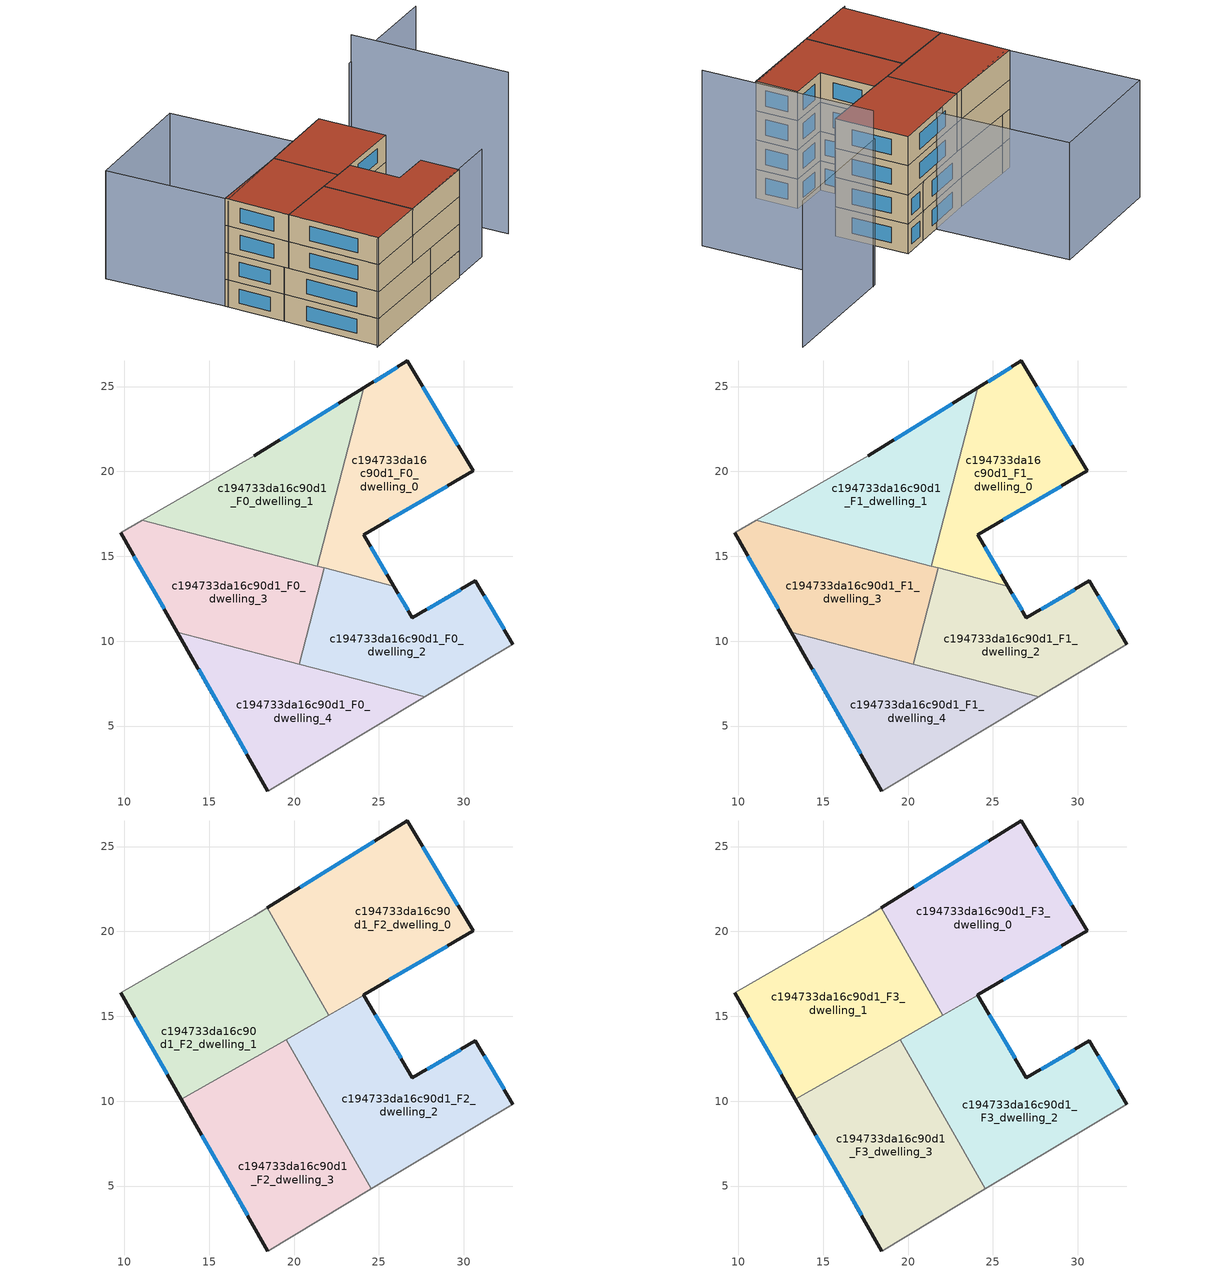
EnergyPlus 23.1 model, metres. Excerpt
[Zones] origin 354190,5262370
c194733da16c90d1_F0_dwelling_0
 floor ground (EU_floor_Construction): 26.66,26.5 30.54,20.03 24.11,16.26 25.88,13.24 21.36,14.42 24.11,24.92 z0
 wall outside (EU_wall_Construction): 25.88,13.24 24.11,16.26 30.54,20.03 26.66,26.5 24.11,24.92 z0:3
 wall to c194733da16c90d1_F0_dwelling_1 (EU_wall_Construction): 24.11,24.92 21.36,14.42 z0:3
 wall to c194733da16c90d1_F0_dwelling_2 (EU_wall_Construction): 21.79,14.31 25.88,13.24 z0:3
 wall to c194733da16c90d1_F0_dwelling_3 (EU_wall_Construction): 21.36,14.42 21.79,14.31 z0:3
 window (EU_Window_Construction): 26.06,26.13 24.71,25.29 / 29.63,21.55 27.57,24.98 / 25.62,17.14 29.03,19.14 / 25.46,13.95 24.52,15.55 z0.7:2.3
c194733da16c90d1_F0_dwelling_1
 floor ground (EU_floor_Construction): 24.11,24.92 21.36,14.42 11.06,17.12 17.67,20.92 z0
 wall outside (EU_wall_Construction): 24.11,24.92 17.67,20.92 z0:3
 wall adiabatic (EU_wall_Construction): 17.67,20.92 11.06,17.12 z0:3
 wall to c194733da16c90d1_F0_dwelling_3 (EU_wall_Construction): 11.06,17.12 21.36,14.42 z0:3
 window (EU_Window_Construction): 22.6,23.98 19.18,21.86 z0.7:2.3
c194733da16c90d1_F0_dwelling_2
 floor ground (EU_floor_Construction): 30.67,13.55 32.88,9.83 27.7,6.72 20.3,8.65 21.79,14.31 25.88,13.24 26.97,11.38 z0
 wall outside (EU_wall_Construction): 32.88,9.83 30.67,13.55 26.97,11.38 25.88,13.24 z0:3
 wall to c194733da16c90d1_F0_dwelling_3 (EU_wall_Construction): 21.79,14.31 20.3,8.65 z0:3
 wall adiabatic (EU_wall_Construction): 27.7,6.72 32.88,9.83 z0:3
 wall to c194733da16c90d1_F0_dwelling_4 (EU_wall_Construction): 20.3,8.65 27.7,6.72 z0:3
 window (EU_Window_Construction): 26.71,11.82 26.14,12.81 / 29.8,13.04 27.84,11.89 / 32.36,10.7 31.19,12.68 z0.7:2.3
c194733da16c90d1_F0_dwelling_3
 floor ground (EU_floor_Construction): 21.79,14.31 20.3,8.65 13.12,10.53 9.78,16.38 11.06,17.12 z0
 wall outside (EU_wall_Construction): 9.78,16.38 13.12,10.53 z0:3
 wall adiabatic (EU_wall_Construction): 11.06,17.12 9.78,16.38 z0:3
 wall to c194733da16c90d1_F0_dwelling_4 (EU_wall_Construction): 13.12,10.53 20.3,8.65 z0:3
 window (EU_Window_Construction): 10.57,15.01 12.34,11.9 z0.7:2.3
c194733da16c90d1_F0_dwelling_4
 floor ground (EU_floor_Construction): 27.7,6.72 18.46,1.18 13.12,10.53 z0
 wall outside (EU_wall_Construction): 13.12,10.53 18.46,1.18 z0:3
 wall adiabatic (EU_wall_Construction): 18.46,1.18 27.7,6.72 z0:3
 window (EU_Window_Construction): 14.37,8.33 17.2,3.37 z0.7:2.3
c194733da16c90d1_F1_dwelling_0
 floor to c194733da16c90d1_F0_dwelling_0 (EU_floor_Construction): 26.66,26.5 30.54,20.03 24.11,16.26 25.88,13.24 21.36,14.42 24.11,24.92 z3
 wall outside (EU_wall_Construction): 25.88,13.24 24.11,16.26 30.54,20.03 26.66,26.5 24.11,24.92 z3:6
 wall to c194733da16c90d1_F1_dwelling_1 (EU_wall_Construction): 24.11,24.92 21.36,14.42 z3:6
 wall to c194733da16c90d1_F1_dwelling_2 (EU_wall_Construction): 21.79,14.31 25.88,13.24 z3:6
 wall to c194733da16c90d1_F1_dwelling_3 (EU_wall_Construction): 21.36,14.42 21.79,14.31 z3:6
 window (EU_Window_Construction): 26.06,26.13 24.71,25.29 / 29.63,21.55 27.57,24.98 / 25.62,17.14 29.03,19.14 / 25.46,13.95 24.52,15.55 z3.7:5.3
c194733da16c90d1_F1_dwelling_1
 floor to c194733da16c90d1_F0_dwelling_1 (EU_floor_Construction): 24.11,24.92 21.36,14.42 11.06,17.12 17.67,20.92 z3
 wall outside (EU_wall_Construction): 24.11,24.92 17.67,20.92 z3:6
 wall adiabatic (EU_wall_Construction): 17.67,20.92 11.06,17.12 z3:6
 wall to c194733da16c90d1_F1_dwelling_3 (EU_wall_Construction): 11.06,17.12 21.36,14.42 z3:6
 window (EU_Window_Construction): 22.6,23.98 19.18,21.86 z3.7:5.3
c194733da16c90d1_F1_dwelling_2
 floor to c194733da16c90d1_F0_dwelling_2 (EU_floor_Construction): 30.67,13.55 32.88,9.83 27.7,6.72 20.3,8.65 21.79,14.31 25.88,13.24 26.97,11.38 z3
 wall outside (EU_wall_Construction): 32.88,9.83 30.67,13.55 26.97,11.38 25.88,13.24 z3:6
 wall to c194733da16c90d1_F1_dwelling_3 (EU_wall_Construction): 21.79,14.31 20.3,8.65 z3:6
 wall adiabatic (EU_wall_Construction): 27.7,6.72 32.88,9.83 z3:6
 wall to c194733da16c90d1_F1_dwelling_4 (EU_wall_Construction): 20.3,8.65 27.7,6.72 z3:6
 window (EU_Window_Construction): 26.71,11.82 26.14,12.81 / 29.8,13.04 27.84,11.89 / 32.36,10.7 31.19,12.68 z3.7:5.3
c194733da16c90d1_F1_dwelling_3
 floor to c194733da16c90d1_F0_dwelling_3 (EU_floor_Construction): 21.79,14.31 20.3,8.65 13.12,10.53 9.78,16.38 11.06,17.12 z3
 wall outside (EU_wall_Construction): 9.78,16.38 13.12,10.53 z3:6
 wall adiabatic (EU_wall_Construction): 11.06,17.12 9.78,16.38 z3:6
 wall to c194733da16c90d1_F1_dwelling_4 (EU_wall_Construction): 13.12,10.53 20.3,8.65 z3:6
 window (EU_Window_Construction): 10.57,15.01 12.34,11.9 z3.7:5.3
c194733da16c90d1_F1_dwelling_4
 floor to c194733da16c90d1_F0_dwelling_4 (EU_floor_Construction): 27.7,6.72 18.46,1.18 13.12,10.53 z3
 wall outside (EU_wall_Construction): 13.12,10.53 18.46,1.18 z3:6
 wall adiabatic (EU_wall_Construction): 18.46,1.18 27.7,6.72 z3:6
 window (EU_Window_Construction): 14.37,8.33 17.2,3.37 z3.7:5.3
c194733da16c90d1_F2_dwelling_0
 floor to c194733da16c90d1_F1_dwelling_0 (EU_floor_Construction): 26.66,26.5 30.54,20.03 24.11,16.26 24.12,16.24 22.05,15.06 21.69,15.68 24.11,24.92 z6
 floor to c194733da16c90d1_F1_dwelling_1 (EU_floor_Construction): 24.11,24.92 21.69,15.68 18.43,21.4 z6
 wall outside (EU_wall_Construction): 24.12,16.24 24.11,16.26 30.54,20.03 26.66,26.5 18.43,21.4 z6:9
 wall to c194733da16c90d1_F2_dwelling_1 (EU_wall_Construction): 18.43,21.4 22.05,15.06 z6:9
 wall to c194733da16c90d1_F2_dwelling_2 (EU_wall_Construction): 22.05,15.06 24.12,16.24 z6:9
 window (EU_Window_Construction): 25.62,17.14 29.03,19.14 / 24.73,25.3 20.36,22.6 / 29.63,21.55 27.57,24.98 z6.7:8.3
c194733da16c90d1_F2_dwelling_1
 floor to c194733da16c90d1_F1_dwelling_1 (EU_floor_Construction): 18.43,21.4 21.69,15.68 21.44,14.71 21.07,14.5 11.06,17.12 17.67,20.92 z6
 floor to c194733da16c90d1_F1_dwelling_3 (EU_floor_Construction): 21.07,14.5 13.8,10.35 13.12,10.53 9.78,16.38 11.06,17.12 z6
 floor to c194733da16c90d1_F1_dwelling_0 (EU_floor_Construction): 21.69,15.68 22.05,15.06 21.44,14.71 z6
 floor to c194733da16c90d1_F1_dwelling_4 (EU_floor_Construction): 13.8,10.35 13.37,10.1 13.12,10.53 z6
 wall outside (EU_wall_Construction): 9.78,16.38 13.37,10.1 z6:9
 wall adiabatic (EU_wall_Construction): 18.43,21.4 17.67,20.92 9.78,16.38 z6:9
 wall to c194733da16c90d1_F2_dwelling_3 (EU_wall_Construction): 13.37,10.1 19.53,13.62 z6:9
 wall to c194733da16c90d1_F2_dwelling_2 (EU_wall_Construction): 19.53,13.63 22.05,15.06 z6:9
 window (EU_Window_Construction): 10.63,14.91 12.52,11.58 z6.7:8.3
c194733da16c90d1_F2_dwelling_2
 floor to c194733da16c90d1_F1_dwelling_2 (EU_floor_Construction): 30.67,13.55 32.88,9.83 27.7,6.72 22.74,8.01 20.96,11.14 21.79,14.31 25.88,13.24 26.97,11.38 z6
 floor to c194733da16c90d1_F1_dwelling_0 (EU_floor_Construction): 24.12,16.24 25.88,13.24 21.36,14.42 21.44,14.71 z6
 floor to c194733da16c90d1_F1_dwelling_4 (EU_floor_Construction): 27.7,6.72 24.56,4.83 22.74,8.01 z6
 floor to c194733da16c90d1_F1_dwelling_3 (EU_floor_Construction): 21.79,14.31 20.96,11.14 19.53,13.62 21.07,14.5 z6
 floor to c194733da16c90d1_F1_dwelling_1 (EU_floor_Construction): 21.44,14.71 21.36,14.42 21.07,14.5 z6
 wall outside (EU_wall_Construction): 32.88,9.83 30.67,13.55 26.97,11.38 24.12,16.24 z6:9
 wall adiabatic (EU_wall_Construction): 24.56,4.83 32.88,9.83 z6:9
 wall to c194733da16c90d1_F2_dwelling_3 (EU_wall_Construction): 19.53,13.62 24.56,4.83 z6:9
 window (EU_Window_Construction): 26.3,12.53 24.79,15.1 / 29.8,13.04 27.84,11.89 / 32.36,10.7 31.19,12.68 z6.7:8.3
c194733da16c90d1_F2_dwelling_3
 floor to c194733da16c90d1_F1_dwelling_3 (EU_floor_Construction): 19.53,13.62 20.96,11.14 20.3,8.65 13.8,10.35 z6
 floor to c194733da16c90d1_F1_dwelling_4 (EU_floor_Construction): 22.74,8.01 24.56,4.83 18.46,1.18 13.37,10.1 13.8,10.35 z6
 floor to c194733da16c90d1_F1_dwelling_2 (EU_floor_Construction): 20.96,11.14 22.74,8.01 20.31,8.65 z6
 wall outside (EU_wall_Construction): 13.37,10.1 18.46,1.18 z6:9
 wall adiabatic (EU_wall_Construction): 18.46,1.18 24.56,4.83 z6:9
 window (EU_Window_Construction): 14.56,8.01 17.26,3.27 z6.7:8.3
c194733da16c90d1_F3_dwelling_0
 floor to c194733da16c90d1_F2_dwelling_0 (EU_floor_Construction): 26.66,26.5 30.54,20.03 24.11,16.26 24.12,16.24 22.05,15.06 18.43,21.4 z9
 wall outside (EU_wall_Construction): 24.12,16.24 24.11,16.26 30.54,20.03 26.66,26.5 18.43,21.4 z9:12
 wall to c194733da16c90d1_F3_dwelling_1 (EU_wall_Construction): 18.43,21.4 22.05,15.06 z9:12
 wall to c194733da16c90d1_F3_dwelling_2 (EU_wall_Construction): 22.05,15.06 24.12,16.24 z9:12
 window (EU_Window_Construction): 25.62,17.14 29.03,19.14 / 24.73,25.3 20.36,22.6 / 29.63,21.55 27.57,24.98 z9.7:11.3
 roof outside (EU_roof_Construction): 30.54,20.03 26.66,26.5 18.43,21.4 22.05,15.06 24.12,16.24 24.11,16.26 z12
c194733da16c90d1_F3_dwelling_1
 floor to c194733da16c90d1_F2_dwelling_1 (EU_floor_Construction): 18.43,21.4 22.05,15.06 13.37,10.1 9.78,16.38 17.67,20.92 z9
 wall outside (EU_wall_Construction): 9.78,16.38 13.37,10.1 z9:12
 wall adiabatic (EU_wall_Construction): 18.43,21.4 17.67,20.92 9.78,16.38 z9:12
 wall to c194733da16c90d1_F3_dwelling_3 (EU_wall_Construction): 13.37,10.1 19.53,13.62 z9:12
 wall to c194733da16c90d1_F3_dwelling_2 (EU_wall_Construction): 19.53,13.63 22.05,15.06 z9:12
 window (EU_Window_Construction): 10.63,14.91 12.52,11.58 z9.7:11.3
 roof outside (EU_roof_Construction): 22.05,15.06 18.43,21.4 17.67,20.92 9.78,16.38 13.37,10.1 z12
c194733da16c90d1_F3_dwelling_2
 floor to c194733da16c90d1_F2_dwelling_2 (EU_floor_Construction): 30.67,13.55 32.88,9.83 24.56,4.83 19.53,13.62 24.12,16.24 26.97,11.38 z9
 wall outside (EU_wall_Construction): 32.88,9.83 30.67,13.55 26.97,11.38 24.12,16.24 z9:12
 wall adiabatic (EU_wall_Construction): 24.56,4.83 32.88,9.83 z9:12
 wall to c194733da16c90d1_F3_dwelling_3 (EU_wall_Construction): 19.53,13.62 24.56,4.83 z9:12
 window (EU_Window_Construction): 26.3,12.53 24.79,15.1 / 29.8,13.04 27.84,11.89 / 32.36,10.7 31.19,12.68 z9.7:11.3
 roof outside (EU_roof_Construction): 32.88,9.83 30.67,13.55 26.97,11.38 24.12,16.24 19.53,13.62 24.56,4.83 z12
c194733da16c90d1_F3_dwelling_3
 floor to c194733da16c90d1_F2_dwelling_3 (EU_floor_Construction): 19.53,13.62 24.56,4.83 18.46,1.18 13.37,10.1 z9
 wall outside (EU_wall_Construction): 13.37,10.1 18.46,1.18 z9:12
 wall adiabatic (EU_wall_Construction): 18.46,1.18 24.56,4.83 z9:12
 window (EU_Window_Construction): 14.56,8.01 17.26,3.27 z9.7:11.3
 roof outside (EU_roof_Construction): 24.56,4.83 19.53,13.62 13.37,10.1 18.46,1.18 z12
shading: 18.14,0.99 37.15,12.54 / 9.99,16.06 2.69,27.59 / 2.69,27.59 14.63,35.14 / 14.63,35.14 21.92,23.62 / 21.92,23.62 9.99,16.06 z0:12; 41.97,15.48 32.8,30.51 z0:18; 44.54,37.65 32.49,30.31 z0:15
[Building]
EU S2 Campaign: North Axis=0; Terrain=City; Solar Distribution=FullExterior
[Site:Location]
Budapest.Ferenc.Liszt.Intl.AP: Latitude=47.437; Longitude=19.256; Time Zone=1; Elevation=185
[SizingPeriod:WeatherFileDays]
AnnualSizingPeriod: Begin Month=1; Begin Day of Month=1; End Month=12; End Day of Month=31; Day of Week for Start Day=Monday; Use Weather File Daylight Saving Period=No; Use Weather File Rain and Snow Indicators=No
[MATERIAL]
EU_InternalMass_Material: Roughness=MediumRough; Thickness=0.1; Conductivity=1; Density=1800; Specific Heat=900; Thermal Absorptance=0.9; Solar Absorptance=0.7; Visible Absorptance=0.7
[MATERIAL:NOMASS] Roughness=MediumRough; Thermal Absorptance=0.9; Solar Absorptance=0.7; Visible Absorptance=0.7
Name | Thermal Resistance
EU_wall_NoMass | 0.832559
EU_roof_NoMass | 1.39638
EU_floor_NoMass | 0.872794
[WINDOWMATERIAL:SIMPLEGLAZINGSYSTEM]
EU_Window_SimpleGlazing: UFactor=2.79869; Solar Heat Gain Coefficient=0.75; Visible Transmittance=0.75
[CONSTRUCTION]
EU_wall_Construction: EU_wall_NoMass
EU_roof_Construction: EU_roof_NoMass
EU_floor_Construction: EU_floor_NoMass
EU_Window_Construction: EU_Window_SimpleGlazing
EU_InternalMass_Construction: EU_InternalMass_Material
[ZONE] Type=1; Multiplier=1; Ceiling Height=autocalculate; Floor Area=autocalculate; Part of Total Floor Area=Yes
Name | Volume
c194733da16c90d1_F0_dwelling_0; c194733da16c90d1_F1_dwelling_0 | 170.5
c194733da16c90d1_F2_dwelling_0; c194733da16c90d1_F3_dwelling_0; c194733da16c90d1_F2_dwelling_1; c194733da16c90d1_F3_dwelling_1 | 217.438
c194733da16c90d1_F0_dwelling_1; c194733da16c90d1_F1_dwelling_1 | 170.498
c194733da16c90d1_F0_dwelling_2; c194733da16c90d1_F1_dwelling_2 | 177.414
c194733da16c90d1_F2_dwelling_2; c194733da16c90d1_F3_dwelling_2 | 217.447
c194733da16c90d1_F0_dwelling_3; c194733da16c90d1_F1_dwelling_3 | 177.395
c194733da16c90d1_F2_dwelling_3; c194733da16c90d1_F3_dwelling_3 | 217.452
c194733da16c90d1_F0_dwelling_4; c194733da16c90d1_F1_dwelling_4 | 173.964
[INTERNALMASS] Construction=EU_InternalMass_Construction
Name | Zone or ZoneList | Surface Area
c194733da16c90d1_F0_dwelling_0_EU_InternalMass | c194733da16c90d1_F0_dwelling_0 | 56.8342
c194733da16c90d1_F0_dwelling_1_EU_InternalMass | c194733da16c90d1_F0_dwelling_1 | 56.8337
c194733da16c90d1_F0_dwelling_2_EU_InternalMass | c194733da16c90d1_F0_dwelling_2 | 59.1364
c194733da16c90d1_F0_dwelling_3_EU_InternalMass | c194733da16c90d1_F0_dwelling_3 | 59.1308
c194733da16c90d1_F0_dwelling_4_EU_InternalMass | c194733da16c90d1_F0_dwelling_4 | 57.988
c194733da16c90d1_F1_dwelling_0_EU_InternalMass | c194733da16c90d1_F1_dwelling_0 | 56.8342
c194733da16c90d1_F1_dwelling_1_EU_InternalMass | c194733da16c90d1_F1_dwelling_1 | 56.8337
c194733da16c90d1_F1_dwelling_2_EU_InternalMass | c194733da16c90d1_F1_dwelling_2 | 59.1364
c194733da16c90d1_F1_dwelling_3_EU_InternalMass | c194733da16c90d1_F1_dwelling_3 | 59.1308
c194733da16c90d1_F1_dwelling_4_EU_InternalMass | c194733da16c90d1_F1_dwelling_4 | 57.988
c194733da16c90d1_F2_dwelling_0_EU_InternalMass | c194733da16c90d1_F2_dwelling_0 | 72.48
c194733da16c90d1_F2_dwelling_1_EU_InternalMass | c194733da16c90d1_F2_dwelling_1 | 72.4796
c194733da16c90d1_F2_dwelling_2_EU_InternalMass | c194733da16c90d1_F2_dwelling_2 | 72.4826
c194733da16c90d1_F2_dwelling_3_EU_InternalMass | c194733da16c90d1_F2_dwelling_3 | 72.4837
c194733da16c90d1_F3_dwelling_0_EU_InternalMass | c194733da16c90d1_F3_dwelling_0 | 72.48
c194733da16c90d1_F3_dwelling_1_EU_InternalMass | c194733da16c90d1_F3_dwelling_1 | 72.4796
c194733da16c90d1_F3_dwelling_2_EU_InternalMass | c194733da16c90d1_F3_dwelling_2 | 72.4826
c194733da16c90d1_F3_dwelling_3_EU_InternalMass | c194733da16c90d1_F3_dwelling_3 | 72.4837
[OTHEREQUIPMENT] Fuel Type=Electricity; Design Level Calculation Method=Watts/Area; Power per Zone Floor Area=1; Fraction Latent=0; Fraction Radiant=0; Fraction Lost=0; Carbon Dioxide Generation Rate=0; EndUse Subcategory=EU_Step8_InternalGains
Name | Zone or ZoneList or Space or SpaceList | Schedule
EU_Step8_InternalGain_c194733da16c90d1_F0_dwelling_0_f000 | c194733da16c90d1_F0_dwelling_0 | EU_Step8_GainSchedule_c194733da16c90d1_F0_dwelling_0_f000
EU_Step8_InternalGain_c194733da16c90d1_F0_dwelling_1_f000 | c194733da16c90d1_F0_dwelling_1 | EU_Step8_GainSchedule_c194733da16c90d1_F0_dwelling_1_f000
EU_Step8_InternalGain_c194733da16c90d1_F0_dwelling_2_f000 | c194733da16c90d1_F0_dwelling_2 | EU_Step8_GainSchedule_c194733da16c90d1_F0_dwelling_2_f000
EU_Step8_InternalGain_c194733da16c90d1_F0_dwelling_3_f000 | c194733da16c90d1_F0_dwelling_3 | EU_Step8_GainSchedule_c194733da16c90d1_F0_dwelling_3_f000
EU_Step8_InternalGain_c194733da16c90d1_F0_dwelling_4_f000 | c194733da16c90d1_F0_dwelling_4 | EU_Step8_GainSchedule_c194733da16c90d1_F0_dwelling_4_f000
EU_Step8_InternalGain_c194733da16c90d1_F1_dwelling_0_f000 | c194733da16c90d1_F1_dwelling_0 | EU_Step8_GainSchedule_c194733da16c90d1_F1_dwelling_0_f000
EU_Step8_InternalGain_c194733da16c90d1_F1_dwelling_1_f000 | c194733da16c90d1_F1_dwelling_1 | EU_Step8_GainSchedule_c194733da16c90d1_F1_dwelling_1_f000
EU_Step8_InternalGain_c194733da16c90d1_F1_dwelling_2_f000 | c194733da16c90d1_F1_dwelling_2 | EU_Step8_GainSchedule_c194733da16c90d1_F1_dwelling_2_f000
EU_Step8_InternalGain_c194733da16c90d1_F1_dwelling_3_f000 | c194733da16c90d1_F1_dwelling_3 | EU_Step8_GainSchedule_c194733da16c90d1_F1_dwelling_3_f000
EU_Step8_InternalGain_c194733da16c90d1_F1_dwelling_4_f000 | c194733da16c90d1_F1_dwelling_4 | EU_Step8_GainSchedule_c194733da16c90d1_F1_dwelling_4_f000
EU_Step8_InternalGain_c194733da16c90d1_F2_dwelling_0_f000 | c194733da16c90d1_F2_dwelling_0 | EU_Step8_GainSchedule_c194733da16c90d1_F2_dwelling_0_f000
EU_Step8_InternalGain_c194733da16c90d1_F2_dwelling_1_f000 | c194733da16c90d1_F2_dwelling_1 | EU_Step8_GainSchedule_c194733da16c90d1_F2_dwelling_1_f000
EU_Step8_InternalGain_c194733da16c90d1_F2_dwelling_2_f000 | c194733da16c90d1_F2_dwelling_2 | EU_Step8_GainSchedule_c194733da16c90d1_F2_dwelling_2_f000
EU_Step8_InternalGain_c194733da16c90d1_F2_dwelling_3_f000 | c194733da16c90d1_F2_dwelling_3 | EU_Step8_GainSchedule_c194733da16c90d1_F2_dwelling_3_f000
EU_Step8_InternalGain_c194733da16c90d1_F3_dwelling_0_f000 | c194733da16c90d1_F3_dwelling_0 | EU_Step8_GainSchedule_c194733da16c90d1_F3_dwelling_0_f000
EU_Step8_InternalGain_c194733da16c90d1_F3_dwelling_1_f000 | c194733da16c90d1_F3_dwelling_1 | EU_Step8_GainSchedule_c194733da16c90d1_F3_dwelling_1_f000
EU_Step8_InternalGain_c194733da16c90d1_F3_dwelling_2_f000 | c194733da16c90d1_F3_dwelling_2 | EU_Step8_GainSchedule_c194733da16c90d1_F3_dwelling_2_f000
EU_Step8_InternalGain_c194733da16c90d1_F3_dwelling_3_f000 | c194733da16c90d1_F3_dwelling_3 | EU_Step8_GainSchedule_c194733da16c90d1_F3_dwelling_3_f000
[ZONEVENTILATION:DESIGNFLOWRATE] Schedule=EU_AlwaysOn; Design Flow Rate Calculation Method=AirChanges/Hour; Air Changes per Hour=0.475469; Ventilation Type=Natural; Fan Pressure Rise=0; Fan Total Efficiency=1; Constant Term Coefficient=1; Temperature Term Coefficient=0; Velocity Term Coefficient=0; Velocity Squared Term Coefficient=0; Minimum Indoor Temperature=-100; Maximum Indoor Temperature=100; Delta Temperature=-100; Minimum Outdoor Temperature=-100; Maximum Outdoor Temperature=100; Maximum Wind Speed=40
Name | Zone or ZoneList or Space or SpaceList
EU_ConstantAir_c194733da16c90d1_F0_dwelling_0 | c194733da16c90d1_F0_dwelling_0
EU_ConstantAir_c194733da16c90d1_F0_dwelling_1 | c194733da16c90d1_F0_dwelling_1
EU_ConstantAir_c194733da16c90d1_F0_dwelling_2 | c194733da16c90d1_F0_dwelling_2
EU_ConstantAir_c194733da16c90d1_F0_dwelling_3 | c194733da16c90d1_F0_dwelling_3
EU_ConstantAir_c194733da16c90d1_F0_dwelling_4 | c194733da16c90d1_F0_dwelling_4
EU_ConstantAir_c194733da16c90d1_F1_dwelling_0 | c194733da16c90d1_F1_dwelling_0
EU_ConstantAir_c194733da16c90d1_F1_dwelling_1 | c194733da16c90d1_F1_dwelling_1
EU_ConstantAir_c194733da16c90d1_F1_dwelling_2 | c194733da16c90d1_F1_dwelling_2
EU_ConstantAir_c194733da16c90d1_F1_dwelling_3 | c194733da16c90d1_F1_dwelling_3
EU_ConstantAir_c194733da16c90d1_F1_dwelling_4 | c194733da16c90d1_F1_dwelling_4
EU_ConstantAir_c194733da16c90d1_F2_dwelling_0 | c194733da16c90d1_F2_dwelling_0
EU_ConstantAir_c194733da16c90d1_F2_dwelling_1 | c194733da16c90d1_F2_dwelling_1
EU_ConstantAir_c194733da16c90d1_F2_dwelling_2 | c194733da16c90d1_F2_dwelling_2
EU_ConstantAir_c194733da16c90d1_F2_dwelling_3 | c194733da16c90d1_F2_dwelling_3
EU_ConstantAir_c194733da16c90d1_F3_dwelling_0 | c194733da16c90d1_F3_dwelling_0
EU_ConstantAir_c194733da16c90d1_F3_dwelling_1 | c194733da16c90d1_F3_dwelling_1
EU_ConstantAir_c194733da16c90d1_F3_dwelling_2 | c194733da16c90d1_F3_dwelling_2
EU_ConstantAir_c194733da16c90d1_F3_dwelling_3 | c194733da16c90d1_F3_dwelling_3
[HVACTEMPLATE:THERMOSTAT] Constant Heating Setpoint=20; Constant Cooling Setpoint=50
EU_HeatOnly_c194733da16c90d1_F0_dwelling_0; EU_HeatOnly_c194733da16c90d1_F0_dwelling_1; EU_HeatOnly_c194733da16c90d1_F0_dwelling_2; EU_HeatOnly_c194733da16c90d1_F0_dwelling_3; EU_HeatOnly_c194733da16c90d1_F0_dwelling_4; EU_HeatOnly_c194733da16c90d1_F1_dwelling_0; EU_HeatOnly_c194733da16c90d1_F1_dwelling_1; EU_HeatOnly_c194733da16c90d1_F1_dwelling_2; EU_HeatOnly_c194733da16c90d1_F1_dwelling_3; EU_HeatOnly_c194733da16c90d1_F1_dwelling_4; EU_HeatOnly_c194733da16c90d1_F2_dwelling_0; EU_HeatOnly_c194733da16c90d1_F2_dwelling_1; EU_HeatOnly_c194733da16c90d1_F2_dwelling_2; EU_HeatOnly_c194733da16c90d1_F2_dwelling_3; EU_HeatOnly_c194733da16c90d1_F3_dwelling_0; EU_HeatOnly_c194733da16c90d1_F3_dwelling_1; EU_HeatOnly_c194733da16c90d1_F3_dwelling_2; EU_HeatOnly_c194733da16c90d1_F3_dwelling_3
[HVACTEMPLATE:ZONE:IDEALLOADSAIRSYSTEM] System Availability Schedule=EU_AlwaysOn; Maximum Heating Supply Air Temperature=50; Minimum Cooling Supply Air Temperature=13; Maximum Heating Supply Air Humidity Ratio=0.0156; Minimum Cooling Supply Air Humidity Ratio=0.0077; Heating Limit=NoLimit; Cooling Limit=NoLimit; Heating Availability Schedule=EU_AlwaysOn; Cooling Availability Schedule=EU_CoolingOff; Dehumidification Control Type=ConstantSensibleHeatRatio; Cooling Sensible Heat Ratio=0.7; Dehumidification Setpoint=60; Humidification Control Type=None; Humidification Setpoint=30; Outdoor Air Method=None; Outdoor Air Flow Rate per Person=0.00944; Outdoor Air Flow Rate per Zone Floor Area=0; Outdoor Air Flow Rate per Zone=0; Demand Controlled Ventilation Type=None; Outdoor Air Economizer Type=NoEconomizer; Heat Recovery Type=None; Sensible Heat Recovery Effectiveness=0.7; Latent Heat Recovery Effectiveness=0.65
Name | Template Thermostat
c194733da16c90d1_F0_dwelling_0 | EU_HeatOnly_c194733da16c90d1_F0_dwelling_0
c194733da16c90d1_F0_dwelling_1 | EU_HeatOnly_c194733da16c90d1_F0_dwelling_1
c194733da16c90d1_F0_dwelling_2 | EU_HeatOnly_c194733da16c90d1_F0_dwelling_2
c194733da16c90d1_F0_dwelling_3 | EU_HeatOnly_c194733da16c90d1_F0_dwelling_3
c194733da16c90d1_F0_dwelling_4 | EU_HeatOnly_c194733da16c90d1_F0_dwelling_4
c194733da16c90d1_F1_dwelling_0 | EU_HeatOnly_c194733da16c90d1_F1_dwelling_0
c194733da16c90d1_F1_dwelling_1 | EU_HeatOnly_c194733da16c90d1_F1_dwelling_1
c194733da16c90d1_F1_dwelling_2 | EU_HeatOnly_c194733da16c90d1_F1_dwelling_2
c194733da16c90d1_F1_dwelling_3 | EU_HeatOnly_c194733da16c90d1_F1_dwelling_3
c194733da16c90d1_F1_dwelling_4 | EU_HeatOnly_c194733da16c90d1_F1_dwelling_4
c194733da16c90d1_F2_dwelling_0 | EU_HeatOnly_c194733da16c90d1_F2_dwelling_0
c194733da16c90d1_F2_dwelling_1 | EU_HeatOnly_c194733da16c90d1_F2_dwelling_1
c194733da16c90d1_F2_dwelling_2 | EU_HeatOnly_c194733da16c90d1_F2_dwelling_2
c194733da16c90d1_F2_dwelling_3 | EU_HeatOnly_c194733da16c90d1_F2_dwelling_3
c194733da16c90d1_F3_dwelling_0 | EU_HeatOnly_c194733da16c90d1_F3_dwelling_0
c194733da16c90d1_F3_dwelling_1 | EU_HeatOnly_c194733da16c90d1_F3_dwelling_1
c194733da16c90d1_F3_dwelling_2 | EU_HeatOnly_c194733da16c90d1_F3_dwelling_2
c194733da16c90d1_F3_dwelling_3 | EU_HeatOnly_c194733da16c90d1_F3_dwelling_3
[SIZING:ZONE] Zone Cooling Design Supply Air Temperature Input Method=SupplyAirTemperature; Zone Cooling Design Supply Air Temperature=13; Zone Heating Design Supply Air Temperature Input Method=SupplyAirTemperature; Zone Heating Design Supply Air Temperature=50; Zone Cooling Design Supply Air Humidity Ratio=0.008; Zone Heating Design Supply Air Humidity Ratio=0.008; Cooling Design Air Flow Method=DesignDay; Cooling Design Air Flow Rate=0; Cooling Minimum Air Flow per Zone Floor Area=0.000762; Cooling Minimum Air Flow=0; Cooling Minimum Air Flow Fraction=0.2; Heating Design Air Flow Method=DesignDay; Heating Design Air Flow Rate=0; Heating Maximum Air Flow per Zone Floor Area=0.002032; Heating Maximum Air Flow=0.141576; Heating Maximum Air Flow Fraction=0.3; Account for Dedicated Outdoor Air System=No; Dedicated Outdoor Air System Control Strategy=NeutralSupplyAir; Dedicated Outdoor Air Low Setpoint Temperature for Design=autosize; Dedicated Outdoor Air High Setpoint Temperature for Design=autosize; Zone Load Sizing Method=Sensible Load Only No Latent Load; Zone Latent Cooling Design Supply Air Humidity Ratio Input Method=HumidityRatioDifference; Zone Cooling Design Supply Air Humidity Ratio Difference=0.005; Zone Latent Heating Design Supply Air Humidity Ratio Input Method=HumidityRatioDifference; Zone Humidification Design Supply Air Humidity Ratio Difference=0.005
c194733da16c90d1_F0_dwelling_0; c194733da16c90d1_F0_dwelling_1; c194733da16c90d1_F0_dwelling_2; c194733da16c90d1_F0_dwelling_3; c194733da16c90d1_F0_dwelling_4; c194733da16c90d1_F1_dwelling_0; c194733da16c90d1_F1_dwelling_1; c194733da16c90d1_F1_dwelling_2; c194733da16c90d1_F1_dwelling_3; c194733da16c90d1_F1_dwelling_4; c194733da16c90d1_F2_dwelling_0; c194733da16c90d1_F2_dwelling_1; c194733da16c90d1_F2_dwelling_2; c194733da16c90d1_F2_dwelling_3; c194733da16c90d1_F3_dwelling_0; c194733da16c90d1_F3_dwelling_1; c194733da16c90d1_F3_dwelling_2; c194733da16c90d1_F3_dwelling_3
[SCHEDULE:CONSTANT]
Name | Hourly Value
EU_AlwaysOn | 1
EU_CoolingOff | 0
[SCHEDULE:FILE] Column Number=1; Rows to Skip at Top=0; Number of Hours of Data=8760; Column Separator=Comma; Interpolate to Timestep=No; Minutes per Item=60; Adjust Schedule for Daylight Savings=Yes
Name | File
EU_Step8_GainSchedule_c194733da16c90d1_F0_dwelling_0_f000 | ../../schedules/c194733da16c90d1/c194733da16c90d1_F0_dwelling_0_f000_gain.csv
EU_Step8_GainSchedule_c194733da16c90d1_F0_dwelling_1_f000 | ../../schedules/c194733da16c90d1/c194733da16c90d1_F0_dwelling_1_f000_gain.csv
EU_Step8_GainSchedule_c194733da16c90d1_F0_dwelling_2_f000 | ../../schedules/c194733da16c90d1/c194733da16c90d1_F0_dwelling_2_f000_gain.csv
EU_Step8_GainSchedule_c194733da16c90d1_F0_dwelling_3_f000 | ../../schedules/c194733da16c90d1/c194733da16c90d1_F0_dwelling_3_f000_gain.csv
EU_Step8_GainSchedule_c194733da16c90d1_F0_dwelling_4_f000 | ../../schedules/c194733da16c90d1/c194733da16c90d1_F0_dwelling_4_f000_gain.csv
EU_Step8_GainSchedule_c194733da16c90d1_F1_dwelling_0_f000 | ../../schedules/c194733da16c90d1/c194733da16c90d1_F1_dwelling_0_f000_gain.csv
EU_Step8_GainSchedule_c194733da16c90d1_F1_dwelling_1_f000 | ../../schedules/c194733da16c90d1/c194733da16c90d1_F1_dwelling_1_f000_gain.csv
EU_Step8_GainSchedule_c194733da16c90d1_F1_dwelling_2_f000 | ../../schedules/c194733da16c90d1/c194733da16c90d1_F1_dwelling_2_f000_gain.csv
EU_Step8_GainSchedule_c194733da16c90d1_F1_dwelling_3_f000 | ../../schedules/c194733da16c90d1/c194733da16c90d1_F1_dwelling_3_f000_gain.csv
EU_Step8_GainSchedule_c194733da16c90d1_F1_dwelling_4_f000 | ../../schedules/c194733da16c90d1/c194733da16c90d1_F1_dwelling_4_f000_gain.csv
EU_Step8_GainSchedule_c194733da16c90d1_F2_dwelling_0_f000 | ../../schedules/c194733da16c90d1/c194733da16c90d1_F2_dwelling_0_f000_gain.csv
EU_Step8_GainSchedule_c194733da16c90d1_F2_dwelling_1_f000 | ../../schedules/c194733da16c90d1/c194733da16c90d1_F2_dwelling_1_f000_gain.csv
EU_Step8_GainSchedule_c194733da16c90d1_F2_dwelling_2_f000 | ../../schedules/c194733da16c90d1/c194733da16c90d1_F2_dwelling_2_f000_gain.csv
EU_Step8_GainSchedule_c194733da16c90d1_F2_dwelling_3_f000 | ../../schedules/c194733da16c90d1/c194733da16c90d1_F2_dwelling_3_f000_gain.csv
EU_Step8_GainSchedule_c194733da16c90d1_F3_dwelling_0_f000 | ../../schedules/c194733da16c90d1/c194733da16c90d1_F3_dwelling_0_f000_gain.csv
EU_Step8_GainSchedule_c194733da16c90d1_F3_dwelling_1_f000 | ../../schedules/c194733da16c90d1/c194733da16c90d1_F3_dwelling_1_f000_gain.csv
EU_Step8_GainSchedule_c194733da16c90d1_F3_dwelling_2_f000 | ../../schedules/c194733da16c90d1/c194733da16c90d1_F3_dwelling_2_f000_gain.csv
EU_Step8_GainSchedule_c194733da16c90d1_F3_dwelling_3_f000 | ../../schedules/c194733da16c90d1/c194733da16c90d1_F3_dwelling_3_f000_gain.csv
